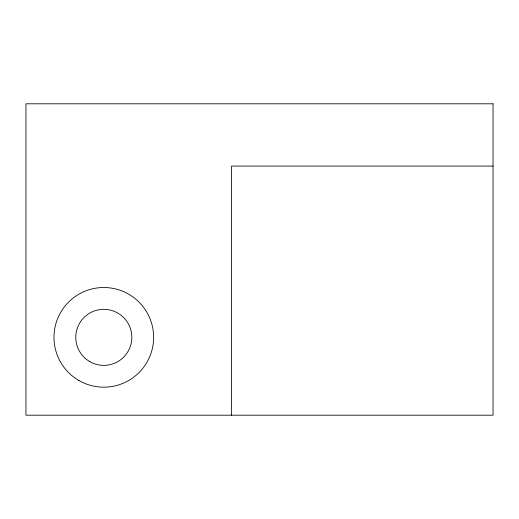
<?xml version="1.0" encoding="UTF-8"?>
<svg xmlns="http://www.w3.org/2000/svg" width="519" height="519" viewBox="0 0 519 519"><rect width="100%" height="100%" fill="white"/><g stroke="black" fill="none" stroke-linecap="round" stroke-linejoin="round"><path stroke-width="0.78" d="M493.05 166.08L231.474 166.08L231.474 415.194M493.05 103.8L25.95 103.8L25.95 415.2L493.05 415.194L493.05 103.8M78.888 380.498A49.824 49.824 0 0 0 153.624 337.344A49.824 49.824 0 0 0 78.888 294.195A49.824 49.824 0 0 0 78.888 380.498M89.787 361.626A28.026 28.026 0 0 0 131.826 337.35A28.026 28.026 0 0 0 89.787 313.08A28.026 28.026 0 0 0 89.787 361.626"/></g></svg>
